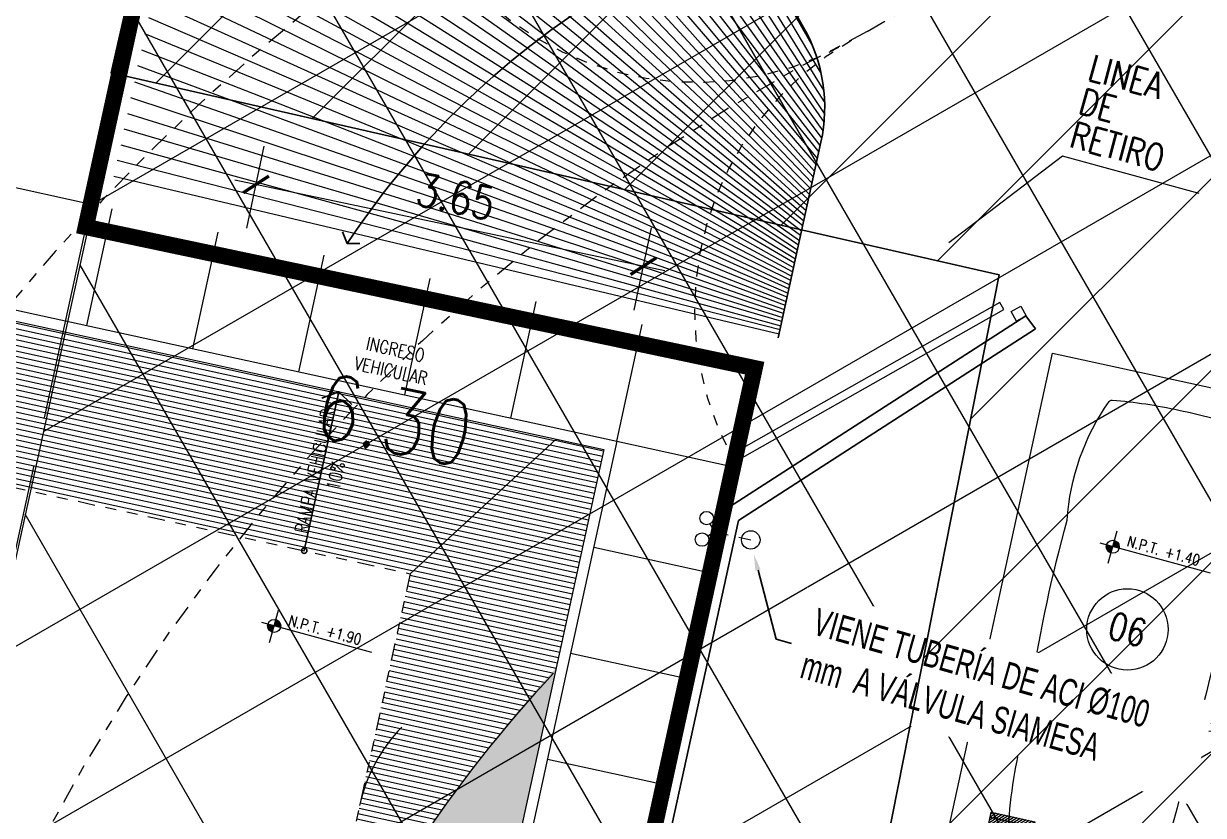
# Model space of a CAD drawing. Header units: inches. Extents: x 0 to 766, y -245 to 236.
# Drawn here: x 174.08 to 184.95, y 54.41 to 61.71 of the extents above; entities that cross this region are included whole.
import ezdxf
from ezdxf import colors
from ezdxf.entities.mleader import LeaderData, LeaderLine
from ezdxf.enums import TextEntityAlignment as Align
from ezdxf.math import Vec2, Vec3

# ---------------------------------------------------------------- set-up
doc = ezdxf.new("R2010")
doc.units = ezdxf.units.IN
doc.header["$MEASUREMENT"] = 0
for name, pattern in [('1P$0$HIDDEN2', [0.1875, 0.125, -0.0625]), ('ACAD_ISO13W100', [36, 12, -3, 12, -3, 0, -3, 0, -3]), ('CENTER', [2, 1.25, -0.25, 0.25, -0.25]), ('CONTINUA', [0]), ('HIDDEN2', [0.1875, 0.125, -0.0625]), ('PHANTOM2', [31.749999999999986, 15.875, -3.174999999999998, 3.174999999999998, -3.174999999999998, 3.174999999999998, -3.174999999999998])]:
    doc.linetypes.add(name, pattern=pattern)
doc.layers.get('DEFPOINTS').update_dxf_attribs({"color": 251, "lineweight": 9})
for name, color, linetype, lineweight in [('000 SOS 911 - ACCESORIOS ACI', 3, 'Continuous', 20), ('000 SOS 911 SOPORTES ACI', 3, 'Continuous', 25), ('000 SOS 911 TEXTOS ACI', 7, 'Continuous', 9), ('AUTOS', 251, 'Continuous', 9), ('COTAS-EXTER', 251, 'Continuous', 9), ('DLP_ETAPAS', 251, 'Continuous', 9), ('DLP_HATCH', 251, 'Continuous', 9), ('HATCH', 251, 'Continuous', 9), ('MUMERACIONESTAC', 251, 'Continuous', 9), ('MURO-BAJO', 251, 'Continuous', 9), ('NIVELES-NPT', 251, 'Continuous', 9), ('PROYECCIONES', 251, 'HIDDEN2', 9), ('PUERTAS', 251, 'Continuous', 9), ('TEXTO-AMBIENTE', 251, 'Continuous', 9), ('TEXTO-INDICACIONES', 251, 'Continuous', 9), ('VEGETACION', 251, 'Continuous', 9)]:
    doc.layers.add(name, color=color, linetype=linetype, lineweight=lineweight)
doc.layers.add('relleno', color=7, linetype='Continuous')
doc.styles.add('PIPE', font='ARIALN.TTF', dxfattribs={"width": 0.8})
doc.styles.add('ROMANS', font='romans.shx', dxfattribs={"width": 0.8})
doc.styles.add('TXT_COTAS', font='romans.shx', dxfattribs={"width": 0.8})
doc.dimstyles.new('DLP-COTA 200', dxfattribs={"dimtxt": 0.3, "dimasz": 0.2, "dimexe": 0.36, "dimexo": 0.12, "dimgap": 0.12, "dimtad": 1, "dimzin": 0, "dimdsep": 46, "dimtxsty": 'TXT_COTAS', "dimblk": 'ARCHTICK', "dimcen": 0.18, "dimdle": 0.2, "dimclrd": 256, "dimclre": 256, "dimclrt": 2, "dimadec": 0, "dimazin": 0, "dimtfac": 1, "dimtix": 1, "dimtofl": 0, "dimtmove": 2, "dimatfit": 3, "dimfxl": 0.36, "dimtolj": 1, "dimtzin": 0, "dimlwd": 9, "dimlwe": 9, "dimarcsym": 0})
pattern_1 = [(135, (197.3379394743751, 7.870622634966479), (-0.014142135623731, -0.014142135623731), [])]

# ---------------------------------------------------------------- blocks, each defined once
blk = doc.blocks.new('_ArchTick')
at = {"color": 0, "linetype": 'ByBlock', "const_width": 0.15}
blk.add_lwpolyline([(-0.5, -0.5), (0.5, 0.5)], dxfattribs=at)
blk = doc.blocks.new('*D330')
at = {"lineweight": 9, "transparency": 16777216}
for p, q in [((176.1385771907557, 59.81901373958889), (176.298397035197, 60.57616631477008)), ((176.0283584024181, 60.26523362622336), (179.9899775746974, 59.42901463865925)), ((179.7088201969203, 59.06540647393767), (179.8686400413617, 59.82255904911887))]:
    blk.add_line(p, q, dxfattribs=at)
at = {"layer": 'DEFPOINTS', "color": 0, "transparency": 16777216}
for p in [(176.1137936741818, 59.70160088975449), (179.7942894916401, 59.4703204996157), (179.6840366803465, 58.94799362410328)]:
    blk.add_point(p, dxfattribs=at)
at = {"lineweight": 9, "transparency": 16777216, "xscale": 0.2, "yscale": 0.2, "zscale": 0.2}
for p, rotation in [((176.2240464854754, 60.22392776526691), 168.0809622380046), ((179.7942894916401, 59.4703204996157), 348.0809622380046)]:
    blk.add_blockref('_ArchTick', p, dxfattribs=dict(at, rotation=rotation))
at = {"color": 2, "transparency": 16777216, "insert": (178.0649309008489, 60.11130304456869), "char_height": 0.3, "attachment_point": 5, "rotation": 348.08096223800464, "style": 'TXT_COTAS'}
blk.add_mtext('\\A1;3.65', dxfattribs=at)
blk = doc.blocks.new('VEREDAS-EXTER_01')
at = {"layer": 'MURO-BAJO'}
h = blk.add_hatch(dxfattribs=at)
h.set_pattern_fill('_USER', color=252, scale=0.05000000000000002, angle=2.97861705596444, pattern_type=0)
h.set_pattern_definition([(2.978617055964451, (-3.603071786928922, 17.28594599384815), (-0.002598163064557828, 0.04993244985668108), [])])
edge = h.paths.add_edge_path()
edge.add_line((-3.603071786928922, 17.28594599384815), (-2.63243081408806, 18.83848114259247))
edge.add_line((-2.6324308142066, 18.83848114218563), (-7.881383277533452, 18.56535946591561))
edge.add_arc((10.5904600310605, 10.34690293762833), 20.2176166484019, 156.0148553216402, 160.6923650642211)
edge.add_line((-8.49005519412458, 17.03165885526687), (-3.603071786965348, 17.28594599424336))
h = blk.add_hatch(dxfattribs=at)
h.set_pattern_fill('_USER', color=252, scale=0.05000000000000002, angle=2.97861705596444, pattern_type=0)
h.set_pattern_definition([(2.9786170559644, (1941048.643883471, -7957867.388422469), (-0.002598163064557827, 0.04993244985668107), [])])
edge = h.paths.add_edge_path()
edge.add_arc((10.46405010437593, 10.47478824760765), 14.06157074782231, 162.0628731110593, 169.8528031818079, ccw=False)
edge.add_arc((11.87978130788542, 9.746529782190919), 15.63488444491115, 153.1989121400318, 161.1215596513094, ccw=False)
edge.add_line((-2.075560972327366, 16.79621299821883), (-2.183040558726019, 18.86186374048259))
edge.add_line((-2.18304055929184, 18.86186373978853), (-2.632430814414551, 18.83848114377178))
edge.add_line((-2.6324308142066, 18.83848114218563), (-3.6030717873633, 17.28594599238944))
edge.add_line((-3.603071786928922, 17.28594599384815), (-3.377575029390271, 12.95212261128406))
at = {"layer": 'VEGETACION'}
h = blk.add_hatch(dxfattribs=at)
h.set_pattern_fill('AR-SAND', color=256, scale=0.001)
h.set_pattern_definition([(37.50000000000001, (1941056.678410227, -7957883.112049119), (-0.001600031295984048, 0.04894132373293424), [0, -0.03860799999999999, 0, -0.04317999999999998, 0, -0.04127499999999999]), (7.499999999999991, (1941056.678410227, -7957883.112049119), (0.04495232831380027, 0.07168251005683544), [0, -0.020828, 0, -0.034798, 0, -0.013335]), (327.4999999999999, (1941056.647168227, -7957883.112049118), (0.0790992370241458, 0.0001437184678545755), [0, -0.0127, 0, -0.04572, 0, -0.05969]), (317.4999999999999, (1941056.647168227, -7957883.112049118), (0.0763556452472297, 0.02229293232572162), [0, -0.006350000000000001, 0, -0.029972, 0, -0.03429])])
edge = h.paths.add_edge_path()
edge.add_arc((10.18156583653763, 10.52344416640699), 13.77435103696153, 152.8596660844153, 169.855394038457)
edge.add_line((-3.377441885415465, 12.94956371560693), (-2.768308678625977, 1.242629378124194))
edge.add_line((-2.768308679107577, 1.242629379034042), (-1.270335049080842, 1.320571687397015))
edge.add_line((-1.27033504890278, 1.320571688003838), (-2.076117562709993, 16.80691010248939))
h.paths.add_polyline_path([(-2.816820955136791, 13.7219945685938), (-2.790840487927198, 13.22267000749707), (-2.441313296789303, 13.24085633270442), (-2.467293763300404, 13.74018089380115)], flags=16)
h.paths.add_polyline_path([(-2.863585795043036, 14.62077877297997), (-2.837605327833444, 14.12145421374589), (-2.48807813692838, 14.13964054081589), (-2.514058602973819, 14.63896510004997)], flags=16)
h.paths.add_polyline_path([(-2.367429248522967, 13.74537696596235), (-2.341448782011867, 13.24605240672827), (-1.99192159017548, 13.26423873379827), (-2.017902057152241, 13.7635632911697)], flags=16)
h.paths.add_polyline_path([(-2.414194088196382, 14.64416117221117), (-2.388213621452451, 14.14483661390841), (-2.038686430314556, 14.16302293818444), (-2.064666897058487, 14.66234749928117)], flags=16)
h.paths.add_polyline_path([(-2.746603330364451, 3.712120986543596), (-2.72062286362052, 3.212796428240836), (-2.371095672249794, 3.230982754379511), (-2.397076138993725, 3.730307311750948)], flags=16)
h.paths.add_polyline_path([(-2.793368169805035, 4.610905193723738), (-2.767387703526765, 4.111580634489655), (-2.41786051238887, 4.129766959697008), (-2.443840978201479, 4.629091519862413)], flags=16)
h.paths.add_polyline_path([(-2.297211623983458, 3.735503385774791), (-2.271231157472357, 3.236178825609386), (-1.921703966101632, 3.254365152679384), (-1.947684432379901, 3.753689712844789)], flags=16)
h.paths.add_polyline_path([(-2.343976463889703, 4.634287592954934), (-2.317995996680111, 4.134963033720851), (-1.968468805542216, 4.153149358928204), (-1.994449272053316, 4.652473918162286)], flags=16)
h.paths.add_polyline_path([(-1.847819917602465, 3.758885784074664), (-1.821839450858533, 3.259561226703227), (-1.472312259254977, 3.277747552841902), (-1.49829272646457, 3.777072112075984)], flags=16)
h.paths.add_polyline_path([(-1.894584757043049, 4.657669992186129), (-1.868604290531948, 4.158345431089401), (-1.519077099161223, 4.176531759090722), (-1.545057566137984, 4.675856318324804)], flags=16)
h.paths.add_polyline_path([(-2.876505663152784, 6.208743780851364), (-2.850525196408853, 5.709419223479927), (-2.500998005736619, 5.727605549618602), (-2.526978471316397, 6.226930106990039)], flags=16)
h.paths.add_polyline_path([(-2.923270502593368, 7.107527988962829), (-2.897290036082268, 6.608203427866101), (-2.547762844711542, 6.626389755867422), (-2.573743310989812, 7.125714313238859)], flags=16)
h.paths.add_polyline_path([(-2.427113957004622, 6.232126181945205), (-2.401133489795029, 5.732801621779799), (-2.051606298657134, 5.750987946987152), (-2.077586765168235, 6.25031250808388)], flags=16)
h.paths.add_polyline_path([(-2.473878796445206, 7.130910386331379), (-2.447898329468444, 6.631585828028619), (-2.09837113879621, 6.649772155098617), (-2.12435160507448, 7.1490967143327)], flags=16)
h.paths.add_polyline_path([(-1.977722250390798, 6.255508580245078), (-1.951741783879697, 5.756184021010995), (-1.60221459204331, 5.774370348080993), (-1.628195059252903, 6.273694907315075)], flags=16)
h.paths.add_polyline_path([(-2.024487090297043, 7.154292788356543), (-1.998506623553112, 6.654968227259815), (-1.648979432182387, 6.673154552467167), (-1.674959899159148, 7.172479113563895)], flags=16)
h.paths.add_polyline_path([(-3.006407995941117, 8.705366577021778), (-2.980427529430017, 8.206042017787695), (-2.63090033759363, 8.224228344857693), (-2.656880804803222, 8.723552903160453)], flags=16)
h.paths.add_polyline_path([(-3.053172835614532, 9.60415078420192), (-3.027192369103432, 9.104826224036515), (-2.677665177732706, 9.123012549243867), (-2.703645644476637, 9.622337110340595)], flags=16)
h.paths.add_polyline_path([(-2.557016290025786, 8.728748976252973), (-2.531035822583362, 8.22942441701889), (-2.181508631445467, 8.247610742226243), (-2.207489097956568, 8.74693530332297)], flags=16)
h.paths.add_polyline_path([(-2.6037811296992, 9.627533182501793), (-2.577800662256777, 9.12820862326771), (-2.228273471584544, 9.146394950337708), (-2.254253937862813, 9.645719507709146)], flags=16)
h.paths.add_polyline_path([(-2.107624583179131, 8.752131375484169), (-2.081644116668031, 8.252806816250086), (-1.732116925064474, 8.270993141457438), (-1.758097391342744, 8.770317700691521)], flags=16)
h.paths.add_polyline_path([(-2.154389422852546, 9.650915581732988), (-2.128408956341445, 9.151591021567583), (-1.778881764737889, 9.169777347706258), (-1.804862230783328, 9.669101908802986)], flags=16)
h.paths.add_polyline_path([(-3.13631032849662, 11.20198937226087), (-3.11032986221835, 10.70266481302679), (-2.760802670614794, 10.72085113823414), (-2.786783137358725, 11.22017569746822)], flags=16)
h.paths.add_polyline_path([(-3.183075168402866, 12.10077357850969), (-3.157094701658934, 11.60144901741296), (-2.807567510521039, 11.61963534448296), (-2.833547977264971, 12.11895990557969)], flags=16)
h.paths.add_polyline_path([(-2.686918621649966, 11.22537177149206), (-2.660938155138865, 10.72604721039534), (-2.311410964699462, 10.74423353839666), (-2.337391430512071, 11.24355809669942)], flags=16)
h.paths.add_polyline_path([(-2.733683461789042, 12.12415597587824), (-2.707702995743603, 11.62483141943812), (-2.358175804372877, 11.64301774464548), (-2.384156270185485, 12.14234230294824)], flags=16)
h.paths.add_polyline_path([(-2.237526915501803, 11.24875416886061), (-2.211546449456364, 10.74942961148918), (-1.862019257852808, 10.76761593762785), (-1.887999724131078, 11.26694049686193)], flags=16)
h.paths.add_polyline_path([(-2.284291755408049, 12.1475383779034), (-2.258311288664117, 11.64821381680667), (-1.908784097526222, 11.66640014387667), (-1.934764563804492, 12.16572470311075)], flags=16)
blk.add_line((-4.601720772916451, 17.23398250993341), (-4.679665664909407, 18.73195600509644))
at = {"color": 2}
blk.add_lwpolyline([(-4.816145408898592, 18.63330944441259), (-4.679665664909407, 18.73195600509644), (-4.533684817375615, 18.6480068732053)], dxfattribs=at)
blk.add_circle((-4.601720772916451, 17.23398250993341), 0.02500000000000001)
at = {"layer": 'MURO-BAJO', "color": 252}
for p, q in [((-3.087020839331672, 18.91496226657182), (-3.144180689472705, 20.01347649283707)), ((-2.088371853344142, 18.96692575048655), (-2.145531703718007, 20.06543997488916)), ((-5.084318810375407, 18.81103529874235), (-5.141478660516441, 19.90954952500761)), ((-4.085669824387878, 18.86299878265709), (-4.142829674761742, 19.96151300705969)), ((-7.338504564249888, 19.79523077327758), (-9.385736670577899, 19.68870600312948)), ((-7.081616781419143, 18.70710833091289), (-7.138776631793007, 19.80562255717814)), ((-6.082967795431614, 18.75907181482762), (-6.140127646038309, 19.85758603923023)), ((-2.088371853344142, 18.96692575048655), (-0.9898581900633872, 19.02408557012677)), ((-3.603071786928922, 17.28594599384815), (-2.6324308142066, 18.83848114218563)), ((-2.036408369196579, 17.96827676519752), (-0.9378947056829929, 18.02543658670038)), ((-1.984444885980338, 16.96962777990848), (-0.8859312220010906, 17.02678760048002)), ((-1.932481401367113, 15.97097879368812), (-0.8339677378535271, 16.02813861519098))]:
    blk.add_line(p, q, dxfattribs=at)
blk.add_lwpolyline([(-9.328577083069831, 18.59019210655242), (-2.088371853344142, 18.96692575048655), (-1.108116294024512, 0.1273889355361462), (-2.60436760308221, 0.04953624494373798, 0.3792117562180499), (0.1847962737083435, -2.598275348544121), (0.1847962734755129, -1.100000000558794)], format="xyb", dxfattribs=at)
at = {"layer": 'MURO-BAJO', "color": 4}
blk.add_lwpolyline([(-9.32338073453866, 18.49032720644027), (-2.183040600037202, 18.86186451558024), (-1.21317735617049, 0.2220576917752624), (-2.711150986608118, 0.1441153828054667, 0.3990682011792394), (0.2847962740343064, -2.700000000186265), (0.2847962738014758, -1.20000000204891), (34.8277420764789, -1.200000000186265)], format="xyb", dxfattribs=at)
at = {"layer": 'MURO-BAJO', "color": 252}
for centre, radius, start, end in [((9.652142085367814, 10.64874576311558, -2.820481081678851e-06), 13.23174489597872, 152.5361754726133, 170.2389208363658), ((-1.991432839306071, 15.1793539552018), 1.5, 151.1901591034165, 182.9785182069279)]:
    blk.add_arc(centre, radius, start, end, dxfattribs=at)
at = {"layer": 'PROYECCIONES', "color": 8, "linetype": 'PHANTOM2', "ltscale": 0.01}
blk.add_lwpolyline([(-8.047055406263098, 17.05470971018076), (-3.603071786928922, 17.28594599384815), (-3.431557511445135, 13.98961221706122)], dxfattribs=at)
at = {"layer": 'TEXTO-INDICACIONES', "color": 2, "insert": (-4.763251825701445, 17.96341986116022), "char_height": 0.12, "width": 1.308628571428572, "attachment_point": 2, "rotation": 92.97861705596443, "style": 'ROMANS'}
blk.add_mtext('\\pxqc;RAMPA VEHICULAR\\P\\pt8;10%', dxfattribs=at)
blk = doc.blocks.new('ETAPAS_EL-ROSARIO-01')
at = {"layer": 'DLP_HATCH'}
h = blk.add_hatch(dxfattribs=at)
h.set_pattern_fill('NET', color=8, scale=0.5, angle=30)
h.set_pattern_definition([(29.99999999999999, (-226598.6886320594, -8188115.858783023), (-0.7937499999999998, 1.374815328507796), []), (120, (-226598.6886320594, -8188115.858783023), (-1.374815328507796, -0.7937499999999997), [])])
edge = h.paths.add_edge_path()
edge.add_line((-5.119257558631944, -39.38055419642478), (-2.145317182556028, -34.362713820301))
edge.add_line((-2.145317182556028, -34.362713820301), (-0.7240417564753443, -35.17092017363757))
edge.add_line((-0.7240417564753443, -35.17092017363757), (6.173584206553642, -23.15930621977895))
edge.add_line((6.173584206553642, -23.15930621977895), (4.372489723959006, -12.48715165443718))
edge.add_line((4.372489723959006, -12.48715165443718), (3.084003503667191, -7.412719970569015))
edge.add_line((3.084003503667191, -7.412719970569015), (0.6028502009867225, -1.453054812736809))
edge.add_line((0.6028502009867225, -1.453054812736809), (-26.05888872095966, -11.4215807216242))
edge.add_line((-26.05888872095966, -11.4215807216242), (-38.30667500055279, -6.003316828981042))
edge.add_line((-38.30667500055279, -6.003316828981042), (-39.01143954624422, -15.82896352373064))
edge.add_line((-39.01143954624422, -15.82896352373064), (-41.04641557997093, -27.65982411149889))
edge.add_arc((-46.95957980857929, -26.64272587094456), 6.000000002119358, 309.9255506769823, 350.2402988185339, ccw=False)
edge.add_line((-43.10882972707623, -31.24400002416223), (-48.93134561294573, -36.11679237801582))
edge.add_line((-48.93134561294573, -36.11679237801582), (-63.58545379701536, -32.11002549156547))
edge.add_line((-63.58545379701536, -32.11002549156547), (-61.2715167705901, -23.64699377864599))
edge.add_line((-61.2715167705901, -23.64699377864599), (-60.8656602006231, -17.4209560174495))
edge.add_line((-60.8656602006231, -17.4209560174495), (-71.96898017692729, -14.997259397991))
edge.add_line((-71.96898017692729, -14.997259397991), (-72.46370098288753, -16.80662044230849))
edge.add_line((-72.46370098288753, -16.80662044230849), (-97.98786569951335, -9.828191481530666))
edge.add_line((-97.98786569951335, -9.828191481530666), (-103.8112985943153, -36.55343463178724))
edge.add_line((-103.8112985943153, -36.55343463178724), (-110.35362560043, -66.42470536567271))
edge.add_line((-110.35362560043, -66.42470536567271), (-53.61793261306593, -81.61772925034165))
edge.add_line((-53.61793261306593, -81.61772925034165), (-44.92496922399732, -72.72020544484258))
edge.add_line((-44.92496922399732, -72.72020544484258), (-5.119257558631944, -39.38055419642478))
at = {"linetype": 'ACAD_ISO13W100', "ltscale": 0.15, "elevation": -8.087886271823663e-07}
blk.add_lwpolyline([(-78.10903454464278, 81.2773251356557), (-88.39156818282208, 34.18688553199172), (-103.8049209657183, -36.42407381720841), (-107.3674373871472, -52.74451406765729), (-110.35362560043, -66.42470536567271), (-53.61793270430644, -81.61772922612727), (-44.92496922399732, -72.72020544484258), (-17.92491594699095, -50.09877426270396), (-5.119343684928026, -39.38062628358603), (-2.145338432019344, -34.36270173639059), (-0.7240519718325231, -35.17093796283007), (6.173584206553642, -23.15930621977895), (4.372488884022459, -12.4871483463794), (3.084003503667191, -7.412719970569015), (-20.06412463649758, 48.18847669754177), (-17.8428259860666, 53.21996080409735), (-6.512398380466038, 82.82589619513601)], dxfattribs=at)
at = {"linetype": 'ACAD_ISO13W100', "ltscale": 0.15, "const_width": 0.15, "elevation": -8.087886271823663e-07}
blk.add_lwpolyline([(-17.79758207837585, -50.02580895740539), (-35.14378486876376, -29.11060307174921), (-27.54945914333803, -11.97888832725585), (0.6028502009867225, -1.453054812736809), (-20.06412463993183, 48.18847670312971), (-17.84282598816208, 53.21996081061661), (-6.512398381571984, 82.8258961988613), (-7.18100099437288, 89.79389236401767), (-15.58794605117873, 100.9314389722422), (-42.71300540849916, 107.0013388758525, -1.022579680442981), (-57.86327895277645, 119.7415829747915), (-64.52636484088725, 119.3852506931871), (-69.5259535460209, 119.3211201196536), (-71.93822160441778, 108.5888807056472), (-78.10903454464278, 81.2773251356557), (-88.39156818282208, 34.18688553199172), (-103.8049202616967, -36.42407059203833), (-97.64062220740016, -37.72534049209207), (-101.9013523058675, -57.24440581165254), (-45.01023828386678, -72.79973820783198)], format="xyb", close=True, dxfattribs=at)
at = {"ltscale": 0.15}
blk.add_lwpolyline([(-5.119257558631944, -39.38055419642478), (-2.145317182556028, -34.362713820301), (-0.7240417564753443, -35.17092017363757), (6.173584206553642, -23.15930621977895), (4.372489723959006, -12.48715165443718), (3.084003503667191, -7.412719970569015), (0.6028502009867225, -1.453054812736809), (-26.05888872095966, -11.4215807216242), (-38.30667500055279, -6.003316828981042), (-39.01143954624422, -15.82896352373064), (-41.04641557997093, -27.65982411149889, -0.1777433714695818), (-43.10882972707623, -31.24400002416223), (-48.93134561294573, -36.11679237801582), (-63.58545379701536, -32.11002549156547), (-61.2715167705901, -23.64699377864599), (-60.8656602006231, -17.4209560174495), (-71.96898017692729, -14.997259397991), (-72.46370098288753, -16.80662044230849), (-97.98786569951335, -9.828191481530666), (-103.8112985943153, -36.55343463178724), (-110.35362560043, -66.42470536567271), (-53.61793261306593, -81.61772925034165), (-44.92496922399732, -72.72020544484258)], format="xyb", close=True, dxfattribs=at)
at = {"layer": 'COTAS-EXTER', "color": 2, "insert": (-100.9609640384151, -38.20305827073753, -8.087886271823663e-07), "char_height": 0.6, "attachment_point": 5, "rotation": 348.07999032553374, "style": 'TXT_COTAS'}
blk.add_mtext('\\A1;6.30', dxfattribs=at)
blk = doc.blocks.new('RAMPA-RADIO_01')
at = {"layer": 'HATCH'}
for p, q in [((-0.4039968806798981, 2.677581643915772), (-2.430516124791382, 4.705610321994527)), ((-2.510968357655941, 4.625762011738743), (-0.2600022608496602, 2.450409205534697)), ((-2.672097769621047, 4.465842133572323), (-0.1589236847589746, 2.201275124424768)), ((-0.197263509131659, 2.311546216754635), (-2.591479175102677, 4.545855556671796)), ((-0.1335267235901938, 2.10699633222751), (-2.752873597099381, 4.385672657797613)), ((-2.83385649863888, 4.305297662383623), (-0.1163851634380819, 2.023343625528156)), ((-2.996645559985296, 4.143730593157386), (-0.0981061963061336, 1.877404722181012)), ((-0.1050601755704577, 1.947411313668994), (-2.915096824377969, 4.224667175150103)), ((-0.09427959481050152, 1.811881251614267), (-3.07855445650361, 4.062436553837017)), ((-3.160876164256791, 3.980732802090046), (-0.09098577299695876, 1.748579649022957)), ((-3.326973949107611, 3.815881846618225), (-0.0846679226720255, 1.627161408104172)), ((-0.08778376842084867, 1.687042616163353), (-3.243664371571555, 3.898566052606327)), ((-0.08163298014315501, 1.568835021090649), (-3.410861100643274, 3.732624402246586)), ((-3.495383521227126, 3.648736457536501), (-0.07867405083285917, 1.511969477688353)), ((-0.07578657710593006, 1.456477187970933), (-3.580600563672647, 3.564159105212156)), ((-0.07020925211898543, 1.349290573201785), (-3.753365280198381, 3.392691264044601)), ((-3.666573414460089, 3.478831618095597), (-0.0729663039230104, 1.402276377383487)), ((-3.841041585910347, 3.305673109155663), (-0.06751169436716964, 1.297448142603088)), ((-0.06487013351375026, 1.246681876292826), (-3.929670186524447, 3.217709807860075)), ((-4.019321593097231, 3.128731378399493), (-0.0622812830088435, 1.196928612423193)), ((-4.201989623065231, 2.947434563987287), (-0.05724951524805988, 1.10022667128689)), ((-0.05974204919556314, 1.148128896216718), (-4.11006921544751, 3.03866496201303)), ((-0.05480092657660407, 1.053168999147033), (-4.295162826362542, 2.854960774516059)), ((-4.389672580570874, 2.761160467084864), (-0.05239367753921442, 1.006905803828886)), ((-0.05002529931846311, 0.961389638898396), (-4.485606714853219, 2.665946471828931)), ((-4.583057489509542, 2.569227221009356), (-0.04769344883965232, 0.9165754744814194)), ((-0.0453958986202565, 0.8724205021861451), (-4.682121984500498, 2.47090636340576)), ((-4.782902522917112, 2.370882344025489), (-0.04313052745314394, 0.8288839560522092)), ((-0.04089531183748818, 0.785926947865903), (-4.88550713348468, 2.269047945071463)), ((-4.990050056716029, 2.165289783588548), (-0.03868831808006234, 0.7435123153622669)), ((-0.03650769499867579, 0.7016044819962985), (-5.096652299940132, 2.059487760601286)), ((-5.205442247134556, 1.951514455858984), (-0.03435166716622007, 0.6601693271059332)), ((-0.02801440855225223, 0.538378092178931), (-6.361097346856099, 1.771854912168209)), ((-5.776552757876175, 1.802270974865735), (-0.03010663712998962, 0.5785871348825253)), ((-0.03221852864047037, 0.6191740654085152), (-5.316556330304309, 1.841234461496953)), ((-6.393004007896621, 1.62365017299598), (-0.02594031194286117, 0.4985175147899668)), ((-0.02388286468030287, 0.4589769092748668), (-6.38495219579238, 1.468902387942478)), ((-6.376959909650708, 1.315298632426277), (-0.02184062799264552, 0.4197286249053036)), ((-0.01981220271576944, 0.3807457721491687), (-6.369021673860203, 1.162733670662476)), ((-6.361132152090761, 1.011104943720142), (-0.01779622527615743, 0.3420021454627999)), ((-0.01579136387192648, 0.3034721498995054), (-6.35328613234924, 0.8603122822973148)), ((-6.345478512719723, 0.7102576326658152), (-0.01379631482910781, 0.2651307310835591)), ((-0.01180979911131885, 0.2269533081298221), (-6.337704287703588, 0.5608447941432928)), ((-6.329958535079868, 0.4119791665590924), (-0.009830558962022451, 0.1889157091167135)), ((-0.007857354660785631, 0.150994108745266), (-6.322236403210326, 0.2635675062731195)), ((-6.314533098718869, 0.1155176893865928), (-0.005888961375063673, 0.1131649678353881)), ((-0.003924166090257586, 0.07540497432839288), (-6.306843874477977, -0.03226151914986986)), ((-6.299164017837029, -0.1798606917744507), (-0.001961764601844607, 0.03769098548028182))]:
    blk.add_line(p, q, dxfattribs=at)
blk = doc.blocks.new('NPT')
at = {"layer": 'NIVELES-NPT'}
h = blk.add_hatch(color=256, dxfattribs=at)
h.paths.add_polyline_path([(0, -0.0613262704653153), (0, 0), (-0.0602854464600569, 0, 0.0042792132716365), (-0.0602942788464134, -0.0010319916191293, 0.4142135623729712)])
h.paths.add_polyline_path([(0, 0), (0.0602854464600569, 0, 0.4092090227639318), (0, 0.0592622872270567)])
blk.add_line((0.9320041173916704, 0), (-0.1193010463946393, 0), dxfattribs=at)
blk.add_lwpolyline([(0, -0.1597670624796592), (0, 0.149364873615923)], dxfattribs=at)
at = {"layer": 'NIVELES-NPT', "linetype": 'Continuous'}
blk.add_circle((0, -0.0010319916191293), 0.0602942788463125, dxfattribs=at)
at = {"layer": 'NIVELES-NPT', "style": 'ROMANS', "width": 0.8}
blk.add_attdef('N.P.T.±0.00', (0.1175420202139321, 0.0358007524059758), '', height=0.1, dxfattribs=at)
blk = doc.blocks.new('ESTACIONAMIENTO 2.5')
at = {"ltscale": 0.5}
h = blk.add_hatch(dxfattribs=at)
h.set_pattern_fill('_USER', color=41, scale=0.02, angle=135, style=0, pattern_type=0)
h.set_pattern_definition(pattern_1)
h.paths.add_polyline_path([(0.3499999999064585, 4.25500557504597), (0.7625640894864318, 4.25500557504597), (0.7625640894864318, 4.405005573555852), (0.3499999999064585, 4.405005575418499)])
edge = h.paths.add_edge_path(flags=17)
edge.add_line((0.3499999999064585, 4.301899374723462), (0.7625640894864318, 4.301899372860816))
h = blk.add_hatch(dxfattribs=at)
h.set_pattern_fill('_USER', color=41, scale=0.02, angle=135, style=0, pattern_type=0)
h.set_pattern_definition(pattern_1)
h.paths.add_polyline_path([(2.149999999894817, 4.25500557504597), (1.737435910314842, 4.25500557504597), (1.737435910314842, 4.405005575418499), (2.149999999894817, 4.405005575418499)])
edge = h.paths.add_edge_path(flags=17)
edge.add_line((2.149999999894817, 4.301899374723462), (1.737435910314842, 4.301899374723462))
at = {"color": 7, "ltscale": 0.5}
for p, q in [((0.3499999999064585, 4.301899374723462), (0.7625640894864318, 4.301899372860816)), ((2.149999999894817, 4.301899374723462), (1.737435910314842, 4.301899374723462))]:
    blk.add_line(p, q, dxfattribs=at)
at = {"ltscale": 0.5}
blk.add_lwpolyline([(0, 0), (2.499999999999999, 0), (2.499999999999999, 5.000000000000001), (0, 5.000000000000001)], close=True, dxfattribs=at)
at = {"color": 7, "ltscale": 0.5}
blk.add_lwpolyline([(2.037528844945795, 3.028522202071265), (2.224826331529357, 3.017961387783316), (2.238677233038061, 3.033225936144618), (2.185582110820859, 3.092103478759553), (2.03223890537776, 3.114782713422947, 0.005253419644038889), (2.010610162169649, 3.403024230234966, 0.05323468880448375), (1.972881289012319, 4.298445265069629), (1.959960859082229, 4.423920004889395), (1.940709687699154, 4.525403541773585), (1.936232188128606, 4.534997764310868, 0.2186562557100147), (1.917137849190794, 4.551199094653156), (1.455784301436097, 4.68041331440213), (1.452100344206069, 4.707649311509477, 0.09155394760763061), (1.249999999999963, 4.734330136008744, 0.09162043732155131), (1.047899655811079, 4.708804217427994), (1.044215698365177, 4.681568217724587), (0.5828621506158749, 4.552353999814748, 0.2186562552153479), (0.563767811678872, 4.536152669489409), (0.5592903121021209, 4.526558446958687), (0.5400391407772531, 4.4250749100745), (0.5271187106999164, 4.299600172615821, 0.05323468880111815), (0.4893898377046426, 3.404179129908862, 0.005253420110187526), (0.4677610936803376, 3.115937606692341), (0.3144178889804152, 3.093258382082013), (0.2613227668214222, 3.034380841329721), (0.2751736682137107, 3.01911629296842), (0.4624711549047333, 3.029677107255861, 0.02826491459471849), (0.4599966653126994, 1.475695204805616, 0.1399238157925407), (0.6046126963907206, 0.324876973164095, 0.2721479777528903), (0.628501750398539, 0.3060667694362756, 0.035352843949907), (1.25000000000027, 0.2656698639912349, 0.0456386399384704), (1.869188438492291, 0.3049118635303407, 0.2721479761988349), (1.893077493167713, 0.3237220675503025, 0.1398888083936435), (2.04000333514385, 1.474540296761161, 0.02826491464424222)], format="xyb", close=True, dxfattribs=at)
for points in [[(0.3499999999064585, 4.405005575418499), (0.3499999999064585, 4.25500557504597), (0.7625640894864318, 4.25500557504597), (0.7625640894864318, 4.405005573555852)], [(1.737435910314842, 4.405005575418499), (1.737435910314842, 4.25500557504597), (2.149999999894817, 4.25500557504597), (2.149999999894817, 4.405005575418499)]]:
    blk.add_lwpolyline(points, close=True, dxfattribs=at)
blk = doc.blocks.new('PLAN_ETAPA-01_modificacion ingreso')
for points in [[(14.04122397396713, 25.35859663132578), (13.94537160312757, 27.20071470271796, 0.1844614220161264), (13.51204671384767, 28.17942617833614), (11.62618006928824, 30.07955633476377)], [(9.9803315771278, 25.14729222282767, -0.1181165521405466), (11.8802428948693, 28.21833862364292), (12.68283676914871, 29.01490774936974)]]:
    blk.add_lwpolyline(points, format="xyb")
at = {"color": 3}
blk.add_lwpolyline([(16.30643996456638, 26.06163364928216), (14.1308788866736, 23.63558301143348), (14.29064928553998, 20.56508003734052), (14.14083968964405, 20.55728526320308), (13.97790548671037, 23.68871542066336), (16.18911492847838, 26.15474550519139)], close=True, dxfattribs=at)
at = {"color": 4}
blk.add_lwpolyline([(10.09112584008835, 25.17941514961421), (9.9803315771278, 25.14729222282767), (9.911322857020423, 25.23973164986819)], dxfattribs=at)
at = {"layer": 'MUMERACIONESTAC', "color": 2, "linetype": 'Continuous'}
blk.add_circle((17.85434102802537, 23.61306885350496), 0.375, dxfattribs=at)
at = {"layer": 'PROYECCIONES', "color": 6, "linetype": 'CENTER', "ltscale": 0.15}
for points in [[(6.347069158917293, 5.268414556980133), (5.648534255102277, 19.00777058396488, -0.1275624267962394), (9.778283598134294, 28.06849353853613, -0.02794747432909664), (11.94018546910957, 30.39134046714753, 0.2896067539456985), (12.43959967279807, 31.12173218559474), (11.36116685997695, 51.84813353512436)], [(9.512246063677594, 5.935202687978745), (8.60336033301428, 18.48911573924124, -0.1675674770630626), (14.08835145132616, 28.29649839643389, 0.2126213036833725), (15.4135465240106, 31.69898682180792), (14.40564805432223, 51.40145072154701)]]:
    blk.add_lwpolyline(points, format="xyb", dxfattribs=at)
at = {"layer": 'PROYECCIONES', "color": 252, "ltscale": 0.5}
for centre, start, end in [((15.97946066921577, 26.1559151019901), 134.8376798380399, 223.2918152274722), ((11.9387679588981, 30.18046901747584, -2.761386422583203e-07), 226.3209733908797, 314.7751088179333)]:
    blk.add_arc(centre, 2.851503305289024, start, end, dxfattribs=at)
at = {"layer": 'PUERTAS'}
blk.add_lwpolyline([(15.97810175456107, 26.1566444998607), (15.92522706836462, 26.20983639732003), (13.90393490181305, 24.20059827342629), (13.95680958824232, 24.14740637876093)], close=True, dxfattribs=at)
at = {"layer": 'PUERTAS', "color": 6}
blk.add_lwpolyline([(16.04884818103164, 26.15639882721007), (16.11977001582272, 26.22689771745354), (16.19026890420355, 26.15597588382661), (16.11934707174078, 26.08547699358314)], close=True, dxfattribs=at)
at = {"layer": 'TEXTO-INDICACIONES', "color": 7}
blk.add_lwpolyline([(17.43103631818667, 27.66208275221288), (16.12646991503425, 27.66208275221288), (15.32760777161457, 26.61634056642652)], dxfattribs=at)
blk.add_blockref('RAMPA-RADIO_01', (14.04122483753599, 25.35859079565853))
at = {"layer": 'AUTOS', "xscale": -1.000000000000005, "rotation": 182.9786298328019}
blk.add_blockref('ESTACIONAMIENTO 2.5', (16.51706131012179, 25.88795962743461), dxfattribs=at)
at = {"layer": 'NIVELES-NPT'}
for p, values in [((17.5227528095711, 24.31382100842893, -1.41023764643998e-06), {'N.P.T.±0.00': 'N.P.T. +1.40'}), ((10.26097778882831, 21.57103569898754), {'N.P.T.±0.00': 'N.P.T. +1.90'})]:
    blk.add_blockref('NPT', p, dxfattribs=at).add_auto_attribs(values)
at = {"layer": 'MUMERACIONESTAC', "linetype": 'Continuous', "style": 'ROMANS', "width": 0.8}
blk.add_text('06', height=0.25, dxfattribs=at).set_placement((17.85434102802537, 23.61306885350496), align=Align.MIDDLE_CENTER)
at = {"layer": 'TEXTO-AMBIENTE', "color": 3, "linetype": 'ByBlock', "style": 'ROMANS', "text_generation_flag": 6, "width": 0.8}
for s, p in [('INGRESO', (10.67008859291673, 24.26296847779304)), ('VEHICULAR', (10.68048090324737, 24.06323865894228))]:
    blk.add_text(s, height=0.1199999991804364, rotation=182.9785195959017, dxfattribs=at).set_placement(p, align=Align.CENTER)
at = {"layer": 'TEXTO-INDICACIONES', "linetype": 'Continuous', "insert": (16.151682902826, 28.64390156883746), "char_height": 0.2400000000000009, "attachment_point": 1, "line_spacing_factor": 0.8, "style": 'ROMANS'}
blk.add_mtext_dynamic_manual_height_columns('LINEA DE RETIRO', width=0.6549142857142856, gutter_width=15, heights=[0], dxfattribs=at)

msp = doc.modelspace()

# ---------------------------------------------------------------- block references
at = {"color": 251, "rotation": 344.7077915635685}
msp.add_blockref('VEREDAS-EXTER_01', (176.561297946517, 39.01003963973841, 1.252969797902697e-06), dxfattribs=at)
at = {"layer": 'DLP_ETAPAS', "color": 251}
msp.add_blockref('ETAPAS_EL-ROSARIO-01', (278.4598979095701, 96.25533297945282, -1.572678485372836e-07), dxfattribs=at)

# ---------------------------------------------------------------- dimensions: what is measured, and where the dimension line sits
at = {"color": 251}
dim = msp.add_aligned_dim(p1=(176.1137936741818, 59.7016008897545, -1.572678485372836e-07), p2=(179.6840366803465, 58.94799362410328, -1.572678485372836e-07), distance=0.5338361614584608, dimstyle='DLP-COTA 200', dxfattribs=at)
dim.commit()
dim.dimension.update_dxf_attribs({"geometry": '*D330', "text_midpoint": (178.0649309008489, 60.11130304456869, -1.572678485372836e-07)})

# ---------------------------------------------------------------- next in the draw order: block references
at = {"color": 251, "rotation": 344.7077915635685}
msp.add_blockref('PLAN_ETAPA-01_modificacion ingreso', (160.8048700162565, 38.05339382969311, 1.211258502802697e-06), dxfattribs=at)

# ---------------------------------------------------------------- next in the draw order: linework, layer by layer
at = {"layer": '000 SOS 911 - ACCESORIOS ACI', "color": 242, "linetype": 'CONTINUA', "true_color": 0xe6051b}
for q in [(180.4084484830752, 57.0943800249716, 1.211258502802697e-06), (180.387633535118, 56.98181140059847, 1.211258502802697e-06)]:
    msp.add_line((180.4527409820422, 57.02123889598448, 1.211258502802697e-06), q, dxfattribs=at)
at = {"layer": '000 SOS 911 - ACCESORIOS ACI', "color": 242, "linetype": '1P$0$HIDDEN2', "true_color": 0xe6051b}
msp.add_line((180.4527409820386, 57.02123889599176, 1.211258502802697e-06), (180.7836740225248, 56.94667530428017, 1.211258502802697e-06), dxfattribs=at)
at = {"layer": '000 SOS 911 - ACCESORIOS ACI', "color": 242, "linetype": 'CONTINUA', "true_color": 0xe6051b}
for centre, radius in [((180.3762357565566, 57.14757357332388, 1.211258502802697e-06), 0.06218692254914462), ((180.3344399867675, 56.94959867407948, 1.211258502802697e-06), 0.06218692254914462), ((180.7836740225248, 56.94667530428017, 1.211258502802697e-06), 0.085)]:
    msp.add_circle(centre, radius, dxfattribs=at)

# ---------------------------------------------------------------- next in the draw order: leaders
at = {"layer": '000 SOS 911 TEXTOS ACI'}
ml = msp.add_multileader_mtext('Standard', dxfattribs=at)
ml.set_content('{\\H1.66667x;VIENE TUBERÍA DE ACI %%C100 mm  A VÁLVULA SIAMESA}', color=256, style='PIPE')
ml.set_leader_properties(color=7)
ml.build(insert=Vec2(0, 0))
ml.multileader.update_dxf_attribs({"text_left_attachment_type": 2, "text_right_attachment_type": 2, "dogleg_length": 2, "arrow_head_size": 0.15})
ctx = ml.context
ctx.base_point, ctx.char_height, ctx.arrow_head_size, ctx.landing_gap_size, ctx.plane_origin, ctx.plane_x_axis, ctx.plane_y_axis = Vec3(181.1573733811376, 55.99302304762627), 0.15, 0.15, 0.15, Vec3(179.29611700591, 55.68559209790325), Vec3(0.9623918808983895, -0.2716649914524507), Vec3(0.2716649914524507, 0.9623918808983895)
ctx.left_attachment, ctx.right_attachment = 2, 2
notes = []
notes.append((ctx, [(0, (1, 1, 0), (181.0167346122335, 56.03272270710029), (0.9623918808983895, -0.2716649914524507), 0.1461346169845799, [(0, [(180.811934414085, 56.81285964846688)], 0, [])])]))
ctx.mtext.insert, ctx.mtext.text_direction, ctx.mtext.rotation, ctx.mtext.width, ctx.mtext.defined_height, ctx.mtext.flow_direction = Vec3(181.4059431847262, 56.32144799606421), Vec3(0.9623918808983895, -0.2716649914524507), 6.00806264150137, 3.619750596942855, 0.5575092987138824, 5
ctx.mtext.has_bg_fill, ctx.mtext.bg_color, ctx.mtext.bg_scale_factor, ctx.mtext.bg_transparency, ctx.mtext.use_window_bg_color = 1, -1073741824, 2, 0, 1
for ctx, leaders in notes:
    for number, flags, end, landing, length, lines in leaders:
        leader = LeaderData()
        leader.index, (leader.has_last_leader_line, leader.has_dogleg_vector, leader.attachment_direction) = number, flags
        leader.last_leader_point, leader.dogleg_vector, leader.dogleg_length = Vec3(end), Vec3(landing), length
        for number, points, colour, breaks in lines:
            line = LeaderLine()
            line.index, line.vertices, line.color, line.breaks = number, Vec3.list(points), colors.encode_raw_color(colour), breaks
            leader.lines.append(line)
        ctx.leaders.append(leader)

# ---------------------------------------------------------------- next in the draw order: hatches: boundary and pattern name
at = {"layer": 'relleno'}
h = msp.add_hatch(dxfattribs=at)
h.set_pattern_fill('ANSI31', color=4, scale=10)
h.set_pattern_definition([(45, (-1870.462494674153, 1547.3926886478), (-0.8838834764831844, 0.8838834764831844), [])])
h.paths.add_polyline_path([(205.8103589835893, 79.21312485838365), (180.6087908395335, 86.38975103319305), (174.8883668368809, 61.25166906454837), (183.0710886395551, 59.39147650631838), (181.9425997132827, 53.66669787343739), (198.7135403723347, 49.60716790721989)])

# ---------------------------------------------------------------- next in the draw order: linework, layer by layer
at = {"layer": '000 SOS 911 SOPORTES ACI', "color": 4, "elevation": 1.211258502802697e-06}
msp.add_lwpolyline([(180.6034002528792, 86.39128610533857), (205.8103589835893, 79.21312485838365), (198.7135403723347, 49.60716790721989), (181.9425997132827, 53.66669787343739), (183.0710886395551, 59.39147650631838), (174.8883668368809, 61.25166906454837), (180.6087908395335, 86.38975103319302)], dxfattribs=at)

doc.saveas('drawing.dxf')
